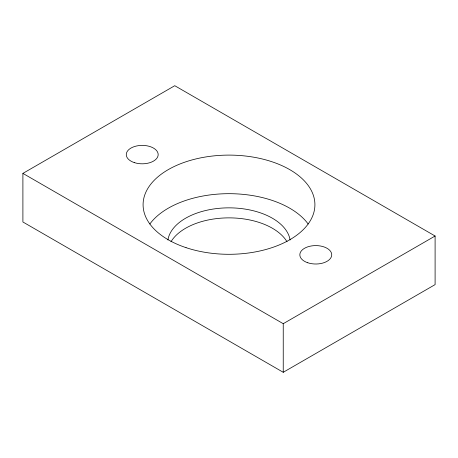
<?xml version="1.0" encoding="UTF-8"?>
<svg xmlns="http://www.w3.org/2000/svg" width="458" height="458" viewBox="0 0 458 458"><rect width="100%" height="100%" fill="white"/><g stroke="black" fill="none" stroke-linecap="round" stroke-linejoin="round"><path stroke-width="0.69" d="M22.9 173.387L174.761 85.709L435.1 236.013L435.1 284.613L283.239 372.291L22.9 221.987L22.9 173.387L283.239 323.692L435.1 236.013M283.239 323.692L283.239 372.291M149.84 224.014A85.909 49.596 0 0 1 229 193.682A85.909 49.596 0 0 1 308.16 224.014M167.903 239.981A61.361 35.426 0 0 1 229 207.852A61.361 35.426 0 0 1 290.097 239.981M170.977 241.772A61.361 35.426 0 0 1 229 217.871A61.361 35.426 0 0 1 287.023 241.772M186.045 247.652A85.909 49.596 0 0 0 314.909 204.703A85.909 49.596 0 0 0 186.045 161.748A85.909 49.596 0 0 0 186.045 247.652M134.246 162.579A15.956 9.212 0 0 0 158.176 154.598A15.956 9.212 0 0 0 134.246 146.623A15.956 9.212 0 0 0 134.246 162.579M307.805 262.778A15.956 9.212 0 0 0 331.735 254.803A15.956 9.212 0 0 0 307.805 246.828A15.956 9.212 0 0 0 307.805 262.778"/></g></svg>
